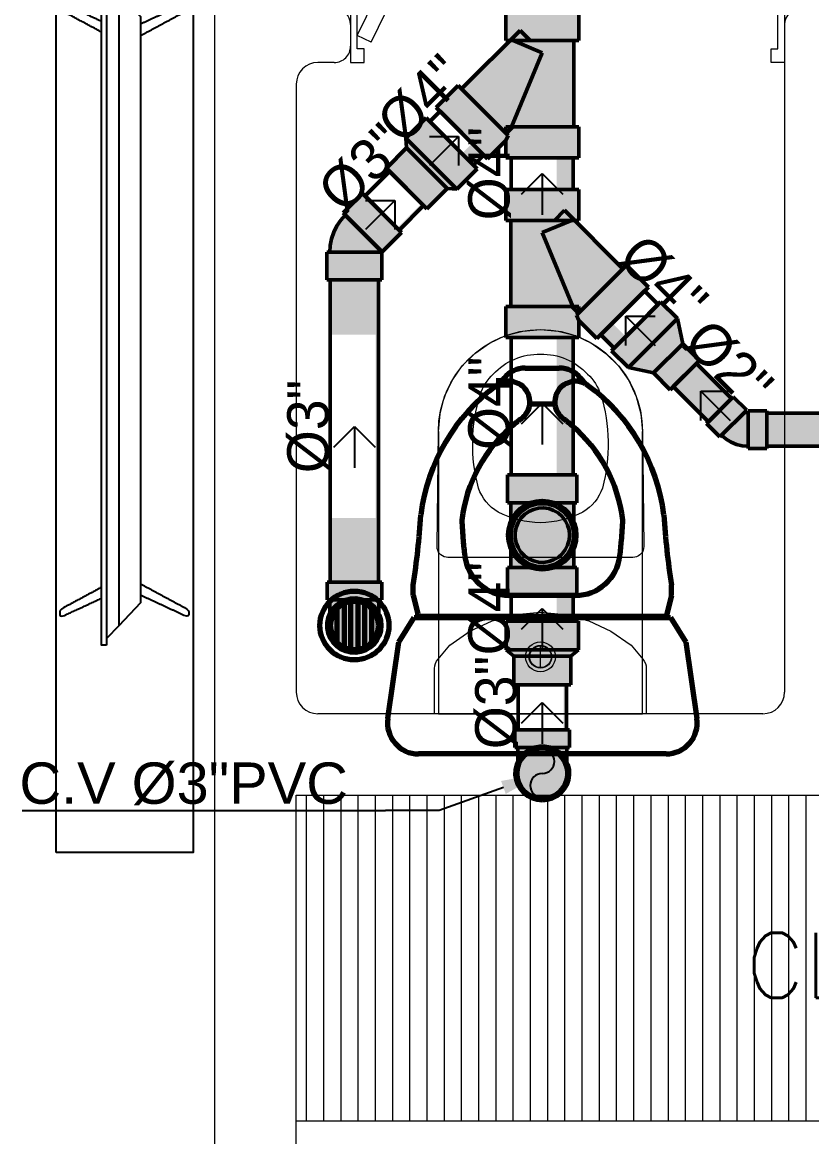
# Model space of a CAD drawing. Header units: metres. Extents: x -232 to 581, y 30 to 789.
# Drawn here: x 102.811 to 104.266, y 396.752 to 398.806 of the extents above; entities that cross this region are included whole.
import ezdxf

# ---------------------------------------------------------------- set-up
doc = ezdxf.new("R2010")
doc.units = ezdxf.units.M
for name, color, linetype, lineweight in [('A-DOOR', 35, 'Continuous', 5), ('A-WALL', 250, 'Continuous', 20), ('baños', 140, 'Continuous', 0), ('closets', 253, 'Continuous', 0), ('P-Fixt-Drn', 94, 'Continuous', 70), ('P-Fixt-Wcl', 94, 'Continuous', 70), ('textos', 7, 'Continuous', 0)]:
    doc.layers.add(name, color=color, linetype=linetype, lineweight=lineweight)
doc.layers.add('G-Risr-Std-Nplt', color=7, linetype='Continuous', lineweight=18, plot=False)
doc.layers.add('M-SY-PIPE-STANDARD-Drenaje Sanitario', color=7, linetype='Continuous', true_color=0x726558)
doc.layers.add('M-SY-PIPE-STANDARD-Drenaje Ventilacion', color=254, linetype='Continuous')
doc.layers.add('MOBILIARIOS', color=252, linetype='Continuous')
doc.styles.add('DS-CAST-01', font='GOTHIC.TTF', dxfattribs={"height": 3})
doc.styles.add('Schedule-Header', font='arial.ttf')
doc.styles.get("Standard").update_dxf_attribs({"font": 'arial.ttf'})

# ---------------------------------------------------------------- blocks, each defined once
blk = doc.blocks.new('A$C3685e79b')
at = {"layer": 'A-DOOR'}
for p, q in [((0.0125, 0.05), (0.3248, 0.6926)), ((0.038, 0.0376), (0.3503, 0.6802)), ((0.3248, 0.6926), (0.3503, 0.6802)), ((0.296, 0.6333), (0.2858, 0.6383)), ((0.3042, 0.6503), (0.294, 0.6552)), ((0.3297, 0.6379), (0.3399, 0.6329)), ((0.3215, 0.621), (0.3317, 0.616)), ((0.038, 0.0376), (0.0125, 0.05))]:
    blk.add_line(p, q, dxfattribs=at)
for points in [[(0, 0), (0.025, 0), (0.025, 0.025), (0.0125, 0.025), (0.0125, 0.1), (0, 0.1), (0, 0)], [(0.8, 0), (0.775, 0), (0.775, 0.025), (0.7875, 0.025), (0.7875, 0.1), (0.8, 0.1), (0.8, 0)]]:
    blk.add_lwpolyline(points, dxfattribs=at)
blk.add_arc((-0.0309, -0.0619), 0.8343, 11.1901, 62.8126, dxfattribs=at)
for points in [[(0.294, 0.6539), (0.294, 0.659), (0.289, 0.6677), (0.2802, 0.6727), (0.2702, 0.6727), (0.2614, 0.6677), (0.2564, 0.6589), (0.2564, 0.6489), (0.2614, 0.6401), (0.2702, 0.6351), (0.2803, 0.6351), (0.289, 0.6401), (0.294, 0.6489), (0.294, 0.6539)], [(0.3693, 0.6173), (0.3693, 0.6224), (0.3642, 0.6311), (0.3555, 0.6361), (0.3454, 0.6361), (0.3367, 0.6311), (0.3316, 0.6224), (0.3317, 0.6123), (0.3367, 0.6035), (0.3454, 0.5985), (0.3555, 0.5985), (0.3643, 0.6036), (0.3693, 0.6123), (0.3693, 0.6173)]]:
    blk.add_open_spline(points, degree=2, dxfattribs=at)
blk = doc.blocks.new('Caroma_ToiletSuites')
at = {"layer": 'baños'}
for p, q in [((-32.6, 705.1), (-64.3, 696.7)), ((0, 708), (-32.6, 705.1)), ((32.6, 705.1), (0, 708)), ((64.3, 696.7), (32.6, 705.1)), ((-94, 682.8), (-120.8, 664)), ((-64.3, 696.7), (-94, 682.8)), ((94, 682.8), (64.3, 696.7)), ((120.8, 664), (94, 682.8)), ((-120.8, 664), (-144, 640.8)), ((144, 640.8), (120.8, 664)), ((-144, 640.8), (-162.8, 614)), ((162.8, 614), (144, 640.8)), ((-162.8, 614), (-176.7, 584.3)), ((176.7, 584.3), (162.8, 614)), ((-176.7, 584.3), (-185.1, 552.6)), ((185.1, 552.6), (176.7, 584.3)), ((-185.1, 552.6), (-188, 520)), ((188, 520), (185.1, 552.6)), ((-188, 520), (-190.5, 308)), ((-188, 0), (-188, 520)), ((188, 520), (188, 0)), ((190.5, 308), (188, 520)), ((-190.5, 308), (-190.2, 304.5)), ((-190.2, 304.5), (-189.3, 301.2)), ((-189.3, 301.2), (-187.8, 298)), ((-187.8, 298), (-185.8, 295.1)), ((-185.8, 295.1), (-183.4, 292.7)), ((-183.4, 292.7), (-180.5, 290.7)), ((-180.5, 290.7), (-177.3, 289.2)), ((-177.3, 289.2), (-174, 288.3)), ((-174, 288.3), (-170.5, 288)), ((-170.5, 288), (170.5, 288)), ((170.5, 288), (174, 288.3)), ((174, 288.3), (177.3, 289.2)), ((177.3, 289.2), (180.5, 290.7)), ((180.5, 290.7), (183.4, 292.7)), ((183.4, 292.7), (185.8, 295.1)), ((185.8, 295.1), (187.8, 298)), ((187.8, 298), (189.3, 301.2)), ((189.3, 301.2), (190.2, 304.5)), ((190.2, 304.5), (190.5, 308)), ((0, 187), (-45.1, 183.1)), ((45.1, 183.1), (0, 187)), ((-88.9, 171.3), (-130, 152.2)), ((-45.1, 183.1), (-88.9, 171.3)), ((88.9, 171.3), (45.1, 183.1)), ((130, 152.2), (88.9, 171.3)), ((-130, 152.2), (-167.1, 126.2)), ((167.1, 126.2), (130, 152.2)), ((-167.1, 126.2), (-188.7, 100.9)), ((0, 85), (0, 125)), ((188.7, 100.9), (167.1, 126.2)), ((-194.6, 88.2), (-195, 83.5)), ((-195, 83.5), (-195, 0)), ((-193.4, 92.7), (-194.6, 88.2)), ((-191.4, 97), (-193.4, 92.7)), ((-188.7, 100.9), (-191.4, 97)), ((191.4, 97), (188.7, 100.9)), ((193.4, 92.7), (191.4, 97)), ((194.6, 88.2), (193.4, 92.7)), ((195, 83.5), (194.6, 88.2)), ((195, 0), (195, 83.5)), ((-195, 0), (195, 0)), ((188, 0), (-188, 0))]:
    blk.add_line(p, q, dxfattribs=at)
for centre, radius, start, end in [((0, 520), 188, 0, 180), ((-2.7, 547.4), 115.2, 88.6565, 137.0404), ((2.7, 547.4), 115.2, 42.9609, 91.3415), ((-18.8, 556.1), 97.6, 134.3372, 160.9897), ((18.8, 556.1), 97.6, 19.01, 45.6643), ((183, 496.7), 307.9, 162.7713, 195.2143), ((-183, 496.7), 307.9, 344.7852, 17.2286), ((-36.1, 442.4), 82.4, 198.763, 239.3582), ((36.1, 442.4), 82.4, 300.6412, 341.2351), ((2.9, 529.9), 177.9, 242.916, 269.0659), ((-2.9, 529.9), 177.9, 270.9339, 297.0836), ((0, 105), 27.5, 0, 180), ((0, 105), 21, 0, 180), ((0, 105), 20, 0, 180), ((0, 105), 27.5, 180, 0), ((0, 105), 21, 180, 0), ((0, 105), 20, 180, 0)]:
    blk.add_arc(centre, radius, start, end, dxfattribs=at)
blk = doc.blocks.new('A$C58f5b6b7')
at = {"layer": 'MOBILIARIOS'}
for points in [[(0, 0.2526), (2, 0.2526), (2, 0), (0, 0)], [(0.382, 0.1596), (0.382, 0.1691), (1.618, 0.1691), (1.618, 0.1596)]]:
    blk.add_lwpolyline(points, close=True, dxfattribs=at)
for points in [[(1.6059, 0.1595), (1.5823, 0.1372), (1, 0.1372), (0.4177, 0.1372), (0.3941, 0.1595)], [(1.5823, 0.1372), (1.54, 0.0973), (0.46, 0.0973), (0.4177, 0.1372)]]:
    blk.add_lwpolyline(points, dxfattribs=at)
for points, degree in [([(0.4512, 0.2382, -0.0047), (0.4469, 0.2461, -0.0047), (0.4415, 0.2461, -0.0047), (0.4325, 0.2461, -0.0047), (0.4368, 0.237, -0.0047)], 3), ([(0.4368, 0.237, -0.0047), (0.4526, 0.2031, -0.0047), (0.4683, 0.1691, -0.0047)], 2), ([(0.4885, 0.1691, -0.0047), (0.4698, 0.2037, -0.0047), (0.4512, 0.2382, -0.0047)], 2), ([(1.5115, 0.1691, -0.0047), (1.5302, 0.2037, -0.0047), (1.5488, 0.2382, -0.0047)], 2), ([(1.5632, 0.237, -0.0047), (1.5474, 0.2031, -0.0047), (1.5317, 0.1691, -0.0047)], 2), ([(1.5488, 0.2382, -0.0047), (1.5531, 0.2461, -0.0047), (1.5585, 0.2461, -0.0047), (1.5675, 0.2461, -0.0047), (1.5632, 0.237, -0.0047)], 3), ([(0.4368, 0.0172, -0.0047), (0.4554, 0.0572, -0.0047), (0.474, 0.0973, -0.0047)], 2), ([(0.4951, 0.0973, -0.0047), (0.4731, 0.0566, -0.0047), (0.4512, 0.016, -0.0047)], 2), ([(1.5049, 0.0973), (1.5269, 0.0566), (1.5488, 0.016)], 2), ([(1.5632, 0.0172), (1.5446, 0.0572), (1.526, 0.0973)], 2)]:
    blk.add_open_spline(points, degree=degree, dxfattribs=at)
for points in [[(0.4512, 0.016, -0.0047), (0.4469, 0.0081, -0.0047), (0.4415, 0.0081, -0.0047), (0.4325, 0.0081, -0.0047), (0.4368, 0.0172, -0.0047)], [(1.5488, 0.016), (1.5531, 0.0081), (1.5585, 0.0081), (1.5675, 0.0081), (1.5632, 0.0172)]]:
    blk.add_open_spline(points, degree=3, knots=[-0.08544201, -0.08544201, -0.08544201, -0.08544201, -0.04272101, 0, 0, 0, 0], dxfattribs=at)
blk = doc.blocks.new('20.03.2026 LN 09 PRIMER NIVEL ARQ')
at = {"layer": 'closets', "transparency": 33554687}
h = blk.add_hatch(dxfattribs=at)
h.set_pattern_fill('LINE', color=1, scale=0.01, angle=90)
h.set_pattern_definition([(90, (195.56849, 48.48093), (-0.03175, 2e-18), [])])
h.paths.add_polyline_path([(0.6621, -46.3932), (0.6621, -46.9932)], flags=0)
h.paths.add_polyline_path([(1.7087, -46.3932), (1.7087, -46.9932), (-0.486, -46.9932), (-0.486, -46.3932)])
at = {"layer": 'A-WALL', "color": 1}
for p, q in [((-0.636, -47.1032), (-0.636, -43.8832)), ((-0.386, -44.973), (-0.386, -45.013)), ((0.414, -44.9732), (0.414, -46.2032)), ((-0.416, -45.0432), (-0.446, -45.0432)), ((-0.486, -45.0832), (-0.486, -46.2032)), ((0.374, -46.2432), (-0.446, -46.2432)), ((-0.486, -47.1032), (-0.486, -46.3932)), ((-0.486, -46.3932), (1.714, -46.3932))]:
    blk.add_line(p, q, dxfattribs=at)
for centre, radius, start, end in [((-0.416, -44.9732), 0.03, 0.3995, 89.9991), ((0.444, -44.9732), 0.03, 90, 180), ((-0.416, -45.0132), 0.03, 270.0009, 0.3953), ((-0.446, -45.0832), 0.04, 90, 180), ((-0.446, -46.2032), 0.04, 180, 270), ((0.374, -46.2032), 0.04, 270, 0)]:
    blk.add_arc(centre, radius, start, end, dxfattribs=at)
at = {"layer": 'closets', "color": 1, "transparency": 33554687}
blk.add_line((-0.486, -46.9932), (1.7087, -46.9932), dxfattribs=at)
at = {"color": 1}
blk.add_blockref('A$C3685e79b', (-0.386, -45.0432), dxfattribs=at)
at = {"layer": 'baños', "color": 1, "xscale": -0.000999999934791, "yscale": 0.000999999934791}
blk.add_blockref('Caroma_ToiletSuites', (-0.036, -46.2432), dxfattribs=at)
at = {"layer": 'MOBILIARIOS', "color": 1, "rotation": 90}
blk.add_blockref('A$C58f5b6b7', (-0.676, -46.4987, 0.0047), dxfattribs=at)
at = {"layer": 'baños', "color": 1, "linetype": 'Continuous'}
for tag, p in [('MODELNUMBER', (-12.0611, -62.0707)), ('MATERIAL', (-12.0611, -62.0709)), ('PRODUCT', (-12.0611, -62.0708)), ('TRADENAME', (-12.0611, -62.0708))]:
    blk.add_attdef(tag, p, '', height=0.0000254, rotation=359.9999, dxfattribs=at)
at = {"layer": 'textos', "color": 1, "insert": (2.3409, -46.7666), "char_height": 0.15, "width": 3.404877, "attachment_point": 9}
blk.add_mtext('\\pxqc;{\\Fromans|c0;\\H0.8x;CLOSET\\H1.25x; }', dxfattribs=at)
blk = doc.blocks.new('_Open90')
at = {"color": 0, "linetype": 'ByBlock', "lineweight": -2}
for p, q in [((-0.5, 0.5), (0, 0)), ((0, 0), (-1, 0)), ((0, 0), (-0.5, -0.5))]:
    blk.add_line(p, q, dxfattribs=at)
blk = doc.blocks.new('Aecb_Othr_Rnd_2Line_PipeBreak_Patt_Rise')
at = {"linetype": 'ByBlock', "lineweight": -2}
blk.add_hatch(color=0, dxfattribs=at).paths.add_polyline_path([(1, 0, 0.414214), (0, 1, -1), (0, 0, 1), (0, -1, 0.414214)])
at = {"color": 0, "linetype": 'ByBlock', "lineweight": -2}
for centre, start, end in [((0, 0.5), 270, 90), ((0, -0.5), 90, 270)]:
    blk.add_arc(centre, 0.5, start, end, dxfattribs=at)
at = {"layer": 'G-Risr-Std-Nplt', "color": 0, "linetype": 'ByBlock', "lineweight": -2}
blk.add_circle((0, 0), 1, dxfattribs=at)
blk = doc.blocks.new('Aecb_Duct_Rnd_2Line_Open')
at = {"layer": 'G-Risr-Std-Nplt', "color": 0, "linetype": 'ByBlock', "lineweight": -2}
blk.add_circle((0, 0), 1, dxfattribs=at)
blk = doc.blocks.new('DR 20.03.26 LN09')
at = {"layer": 'M-SY-PIPE-STANDARD-Drenaje Sanitario', "linetype": 'Continuous', "lineweight": 50}
for points in [[(-14362.132, -2348.459), (-14363.723, -2350.05), (-14359.989, -2353.784), (-14358.663, -2352.458), (-14358.663, -2353.708), (-14353.382, -2353.708), (-14353.382, -2351.458), (-14353.741, -2351.458), (-14353.741, -2345.208), (-14353.382, -2345.208), (-14353.382, -2342.958), (-14358.663, -2342.958), (-14358.663, -2345.208), (-14358.374, -2345.208), (-14361.878, -2348.713)], [(-14365.872, -2352.994), (-14367.342, -2354.463), (-14364.403, -2357.402), (-14362.933, -2355.933), (-14362.215, -2355.988), (-14360.746, -2354.519), (-14364.458, -2350.806), (-14365.928, -2352.276)], [(-14361.011, -2354.254), (-14360.265, -2353.508), (-14361.114, -2352.659), (-14361.86, -2353.405)], [(-14353.773, -2356.003), (-14353.773, -2353.708), (-14354.973, -2353.708), (-14354.973, -2356.003)], [(-14371.661, -2360.565), (-14371.661, -2362.565), (-14367.661, -2362.565), (-14367.661, -2360.565), (-14367.879, -2360.565), (-14367.876, -2360.525), (-14367.867, -2360.486), (-14367.851, -2360.449), (-14367.83, -2360.415), (-14367.804, -2360.384), (-14367.65, -2360.539), (-14366.235, -2359.125), (-14369.064, -2356.296), (-14370.478, -2357.71), (-14370.323, -2357.865), (-14370.653, -2358.241), (-14370.93, -2358.656), (-14371.151, -2359.104), (-14371.312, -2359.577), (-14371.409, -2360.067), (-14371.442, -2360.565)], [(-14358.663, -2364.503), (-14358.663, -2366.753), (-14356.023, -2366.753), (-14353.382, -2366.753), (-14353.382, -2365.504), (-14352.056, -2366.829), (-14348.322, -2363.095), (-14349.913, -2361.504), (-14350.167, -2361.758), (-14353.671, -2358.253), (-14353.382, -2358.253), (-14353.382, -2356.003), (-14356.023, -2356.003), (-14358.663, -2356.003), (-14358.663, -2358.253), (-14358.304, -2358.253), (-14358.304, -2364.503)], [(-14366.412, -2358.948), (-14364.635, -2357.17), (-14364.777, -2357.028), (-14366.554, -2358.806)], [(-14371.411, -2384.49), (-14369.661, -2384.49), (-14367.911, -2384.49), (-14367.911, -2362.565), (-14369.661, -2362.565), (-14371.411, -2362.565), (-14371.411, -2366.553), (-14368.111, -2366.553), (-14368.111, -2379.855), (-14371.411, -2379.855)], [(-14349.214, -2365.937), (-14350.993, -2367.715), (-14349.778, -2368.931), (-14347.955, -2369.317), (-14346.74, -2370.533), (-14345.679, -2369.472), (-14344.618, -2368.411), (-14345.834, -2367.196), (-14346.22, -2365.373), (-14347.436, -2364.158)], [(-14351.78, -2366.553), (-14350.805, -2367.528), (-14349.956, -2366.679), (-14350.931, -2365.704)], [(-14353.773, -2376.713), (-14353.773, -2366.753), (-14354.973, -2366.753), (-14354.973, -2376.713)], [(-14345.679, -2369.472), (-14346.519, -2370.312), (-14343.971, -2372.86), (-14343.131, -2372.02), (-14342.291, -2371.18), (-14344.839, -2368.632)], [(-14342.159, -2371.048), (-14344.103, -2372.992), (-14343.131, -2373.965), (-14343.009, -2373.843), (-14342.686, -2374.119), (-14342.323, -2374.342), (-14341.93, -2374.505), (-14341.516, -2374.604), (-14341.092, -2374.637), (-14341.092, -2374.809), (-14339.717, -2374.809), (-14339.717, -2372.059), (-14341.092, -2372.059), (-14341.092, -2372.231), (-14341.14, -2372.227), (-14341.186, -2372.216), (-14341.231, -2372.198), (-14341.271, -2372.173), (-14341.308, -2372.142), (-14341.186, -2372.02)], [(-14339.717, -2373.434), (-14339.717, -2374.622), (-14328.943, -2374.622), (-14328.943, -2372.247), (-14339.717, -2372.247)], [(-14358.538, -2376.713), (-14358.538, -2378.744), (-14358.304, -2378.744), (-14358.304, -2380.028), (-14358.285, -2380.01), (-14358.386, -2380.228), (-14358.5, -2380.651), (-14358.538, -2381.088), (-14358.5, -2381.525), (-14358.386, -2381.949), (-14358.295, -2382.145), (-14358.304, -2382.149), (-14358.304, -2383.432), (-14358.538, -2383.432), (-14358.538, -2385.463), (-14353.507, -2385.463), (-14353.507, -2383.432), (-14353.741, -2383.432), (-14353.741, -2382.149), (-14353.75, -2382.145), (-14353.659, -2381.949), (-14353.545, -2381.525), (-14353.507, -2381.088), (-14353.545, -2380.651), (-14353.659, -2380.228), (-14353.76, -2380.01), (-14353.741, -2380.028), (-14353.741, -2378.744), (-14353.507, -2378.744), (-14353.507, -2376.713)], [(-14358.494, -2380.652), (-14358.533, -2381.088), (-14358.494, -2381.524), (-14358.381, -2381.947), (-14358.196, -2382.343), (-14357.945, -2382.702), (-14357.636, -2383.011), (-14357.278, -2383.262), (-14356.881, -2383.447), (-14356.458, -2383.56), (-14356.023, -2383.598), (-14355.587, -2383.56), (-14355.164, -2383.447), (-14354.768, -2383.262), (-14354.409, -2383.011), (-14354.1, -2382.702), (-14353.849, -2382.343), (-14353.664, -2381.947), (-14353.551, -2381.524), (-14353.513, -2381.088), (-14353.551, -2380.652), (-14353.664, -2380.23), (-14353.849, -2379.833), (-14354.1, -2379.475), (-14354.409, -2379.165), (-14354.768, -2378.914), (-14355.164, -2378.73), (-14355.587, -2378.616), (-14356.023, -2378.578), (-14356.458, -2378.616), (-14356.881, -2378.73), (-14357.278, -2378.914), (-14357.636, -2379.165), (-14357.945, -2379.475), (-14358.196, -2379.833), (-14358.381, -2380.23)], [(-14358.234, -2380.675), (-14358.273, -2381.088), (-14358.234, -2381.502), (-14358.121, -2381.901), (-14357.936, -2382.273), (-14357.685, -2382.604), (-14357.378, -2382.884), (-14357.025, -2383.102), (-14356.638, -2383.252), (-14356.23, -2383.329), (-14355.815, -2383.329), (-14355.407, -2383.252), (-14355.02, -2383.102), (-14354.667, -2382.884), (-14354.36, -2382.604), (-14354.11, -2382.273), (-14353.924, -2381.901), (-14353.811, -2381.502), (-14353.773, -2381.088), (-14353.811, -2380.675), (-14353.924, -2380.275), (-14354.11, -2379.904), (-14354.36, -2379.572), (-14354.667, -2379.293), (-14355.02, -2379.074), (-14355.407, -2378.924), (-14355.815, -2378.848), (-14356.23, -2378.848), (-14356.638, -2378.924), (-14357.025, -2379.074), (-14357.378, -2379.293), (-14357.685, -2379.572), (-14357.936, -2379.904), (-14358.121, -2380.275)], [(-14371.645, -2384.49), (-14371.645, -2385.771), (-14371.442, -2385.771), (-14371.442, -2386.772), (-14371.436, -2386.767), (-14371.565, -2387.087), (-14371.636, -2387.458), (-14371.636, -2387.835), (-14371.565, -2388.205), (-14371.424, -2388.556), (-14371.22, -2388.873), (-14370.96, -2389.146), (-14370.653, -2389.365), (-14370.31, -2389.521), (-14369.943, -2389.61), (-14369.566, -2389.628), (-14369.193, -2389.575), (-14368.836, -2389.451), (-14368.509, -2389.263), (-14368.224, -2389.016), (-14367.991, -2388.719), (-14367.818, -2388.384), (-14367.712, -2388.022), (-14367.676, -2387.646), (-14367.712, -2387.271), (-14367.818, -2386.909), (-14367.897, -2386.756), (-14367.879, -2386.772), (-14367.879, -2385.771), (-14367.676, -2385.771), (-14367.676, -2384.49)], [(-14371.651, -2387.456), (-14371.651, -2387.836), (-14371.58, -2388.21), (-14371.438, -2388.563), (-14371.233, -2388.883), (-14370.97, -2389.158), (-14370.661, -2389.378), (-14370.315, -2389.536), (-14369.945, -2389.626), (-14369.565, -2389.644), (-14369.189, -2389.59), (-14368.83, -2389.465), (-14368.5, -2389.275), (-14368.213, -2389.026), (-14367.978, -2388.728), (-14367.804, -2388.39), (-14367.697, -2388.025), (-14367.661, -2387.646), (-14367.697, -2387.268), (-14367.804, -2386.903), (-14367.978, -2386.565), (-14368.213, -2386.266), (-14368.5, -2386.017), (-14368.83, -2385.827), (-14369.189, -2385.703), (-14369.565, -2385.648), (-14369.945, -2385.667), (-14370.315, -2385.756), (-14370.661, -2385.914), (-14370.97, -2386.135), (-14371.233, -2386.41), (-14371.438, -2386.73), (-14371.58, -2387.083)], [(-14371.403, -2387.48), (-14371.403, -2387.813), (-14371.34, -2388.139), (-14371.216, -2388.448), (-14371.036, -2388.728), (-14370.807, -2388.969), (-14370.536, -2389.162), (-14370.233, -2389.3), (-14369.91, -2389.378), (-14369.577, -2389.394), (-14369.248, -2389.347), (-14368.934, -2389.238), (-14368.645, -2389.072), (-14368.394, -2388.854), (-14368.188, -2388.592), (-14368.036, -2388.297), (-14367.942, -2387.977), (-14367.911, -2387.646), (-14367.942, -2387.315), (-14368.036, -2386.996), (-14368.188, -2386.7), (-14368.394, -2386.439), (-14368.645, -2386.221), (-14368.934, -2386.054), (-14369.248, -2385.946), (-14369.577, -2385.898), (-14369.91, -2385.914), (-14370.233, -2385.992), (-14370.536, -2386.131), (-14370.807, -2386.324), (-14371.036, -2386.564), (-14371.216, -2386.844), (-14371.34, -2387.153)]]:
    blk.add_hatch(color=251, dxfattribs=at).paths.add_polyline_path(points, flags=0)
at = {"layer": 'M-SY-PIPE-STANDARD-Drenaje Ventilacion', "linetype": 'Continuous', "lineweight": 50}
for points in [[(-14353.773, -2387.334), (-14353.773, -2385.463), (-14354.973, -2385.463), (-14354.973, -2387.334)], [(-14358.648, -2387.334), (-14358.648, -2389.412), (-14358.101, -2389.88), (-14358.101, -2391.959), (-14353.944, -2391.959), (-14353.944, -2389.88), (-14353.398, -2389.412), (-14353.398, -2387.334)], [(-14354.273, -2395.222), (-14354.273, -2391.959), (-14354.473, -2391.959), (-14354.473, -2395.222)], [(-14358.007, -2395.222), (-14358.007, -2396.504), (-14357.804, -2396.504), (-14357.804, -2397.504), (-14357.789, -2397.491), (-14357.898, -2397.73), (-14357.987, -2398.096), (-14358.005, -2398.473), (-14357.951, -2398.847), (-14357.828, -2399.203), (-14357.639, -2399.53), (-14357.392, -2399.815), (-14357.095, -2400.048), (-14356.76, -2400.221), (-14356.398, -2400.327), (-14356.023, -2400.363), (-14355.647, -2400.327), (-14355.285, -2400.221), (-14354.95, -2400.048), (-14354.653, -2399.815), (-14354.406, -2399.53), (-14354.217, -2399.203), (-14354.094, -2398.847), (-14354.04, -2398.473), (-14354.058, -2398.096), (-14354.147, -2397.73), (-14354.256, -2397.491), (-14354.241, -2397.504), (-14354.241, -2396.504), (-14354.038, -2396.504), (-14354.038, -2395.222)], [(-14357.765, -2398.212), (-14357.765, -2398.545), (-14357.702, -2398.872), (-14357.578, -2399.181), (-14357.398, -2399.461), (-14357.169, -2399.701), (-14356.898, -2399.894), (-14356.595, -2400.033), (-14356.272, -2400.111), (-14355.939, -2400.127), (-14355.61, -2400.079), (-14355.296, -2399.971), (-14355.007, -2399.804), (-14354.756, -2399.586), (-14354.55, -2399.325), (-14354.398, -2399.029), (-14354.304, -2398.71), (-14354.273, -2398.379), (-14354.304, -2398.048), (-14354.398, -2397.728), (-14354.55, -2397.433), (-14354.756, -2397.171), (-14355.007, -2396.953), (-14355.296, -2396.787), (-14355.61, -2396.678), (-14355.939, -2396.631), (-14356.272, -2396.647), (-14356.595, -2396.725), (-14356.898, -2396.863), (-14357.169, -2397.056), (-14357.398, -2397.297), (-14357.578, -2397.577), (-14357.702, -2397.886)]]:
    blk.add_hatch(color=254, dxfattribs=at).paths.add_polyline_path(points, flags=0)
at = {"layer": 'M-SY-PIPE-STANDARD-Drenaje Sanitario', "color": 251, "linetype": 'Continuous', "lineweight": 50}
for points in [[(-14358.663, -2342.958), (-14358.663, -2345.208)], [(-14353.382, -2342.958), (-14353.382, -2345.208)], [(-14361.878, -2348.713), (-14357.636, -2344.47)], [(-14357.636, -2344.47), (-14356.898, -2345.208)], [(-14358.663, -2345.208), (-14353.382, -2345.208)], [(-14356.898, -2345.208), (-14358.135, -2345.208)], [(-14358.135, -2345.208), (-14356.023, -2346.083)], [(-14353.741, -2345.208), (-14356.898, -2345.208)], [(-14353.741, -2351.458), (-14353.741, -2345.208)], [(-14356.023, -2346.083), (-14358.249, -2351.458)], [(-14362.132, -2348.459), (-14363.723, -2350.05)], [(-14358.508, -2352.083), (-14362.132, -2348.459)], [(-14358.652, -2351.939), (-14361.878, -2348.713)], [(-14363.447, -2350.326), (-14364.193, -2351.072)], [(-14363.723, -2350.05), (-14359.989, -2353.784)], [(-14360.265, -2353.508), (-14363.447, -2350.326)], [(-14364.458, -2350.806), (-14365.928, -2352.276)], [(-14360.746, -2354.519), (-14364.458, -2350.806)], [(-14364.193, -2351.072), (-14361.011, -2354.254)], [(-14353.382, -2351.458), (-14358.663, -2351.458)], [(-14358.663, -2351.458), (-14358.663, -2351.928)], [(-14358.171, -2351.458), (-14358.652, -2351.939)], [(-14358.249, -2351.458), (-14358.171, -2351.458), (-14358.171, -2351.458)], [(-14358.249, -2351.458), (-14358.171, -2351.458)], [(-14353.741, -2351.458), (-14358.171, -2351.458)], [(-14353.382, -2351.458), (-14353.382, -2353.708)], [(-14365.872, -2352.994), (-14365.928, -2352.276)], [(-14365.928, -2352.276), (-14362.215, -2355.988)], [(-14365.928, -2352.276), (-14362.215, -2355.988)], [(-14358.663, -2352.458), (-14358.508, -2352.083)], [(-14365.872, -2352.994), (-14367.342, -2354.463)], [(-14362.933, -2355.933), (-14365.872, -2352.994)], [(-14362.933, -2355.933), (-14365.872, -2352.994)], [(-14358.663, -2352.458), (-14359.989, -2353.784)], [(-14358.663, -2352.458), (-14358.663, -2353.708)], [(-14361.011, -2354.254), (-14360.265, -2353.508)], [(-14358.663, -2353.708), (-14353.382, -2353.708)], [(-14353.773, -2353.708), (-14358.273, -2353.708)], [(-14358.273, -2353.708), (-14358.273, -2356.003)], [(-14353.773, -2356.003), (-14353.773, -2353.708)], [(-14367.11, -2354.696), (-14368.887, -2356.473)], [(-14367.342, -2354.463), (-14364.403, -2357.402)], [(-14364.635, -2357.17), (-14367.11, -2354.696)], [(-14360.746, -2354.519), (-14362.215, -2355.988)], [(-14370.478, -2357.71), (-14369.064, -2356.296)], [(-14366.235, -2359.125), (-14369.064, -2356.296)], [(-14362.933, -2355.933), (-14364.403, -2357.402)], [(-14362.215, -2355.988), (-14362.933, -2355.933)], [(-14356.023, -2356.003), (-14358.663, -2356.003)], [(-14358.663, -2356.003), (-14358.663, -2358.253)], [(-14358.273, -2356.003), (-14353.773, -2356.003)], [(-14353.382, -2356.003), (-14356.023, -2356.003)], [(-14353.382, -2356.003), (-14353.382, -2358.253)], [(-14368.887, -2356.473), (-14366.412, -2358.948)], [(-14371.442, -2360.565), (-14371.409, -2360.067), (-14371.312, -2359.577), (-14371.151, -2359.104), (-14370.93, -2358.656), (-14370.653, -2358.241), (-14370.323, -2357.865)], [(-14370.478, -2357.71), (-14367.65, -2360.539)], [(-14370.323, -2357.865), (-14367.804, -2360.384)], [(-14366.412, -2358.948), (-14364.635, -2357.17)], [(-14355.148, -2358.253), (-14354.409, -2357.515)], [(-14354.409, -2357.515), (-14350.167, -2361.758)], [(-14358.663, -2358.253), (-14356.023, -2358.253)], [(-14358.304, -2358.253), (-14358.304, -2364.503)], [(-14358.304, -2358.253), (-14355.148, -2358.253)], [(-14356.023, -2358.253), (-14353.382, -2358.253)], [(-14356.023, -2359.128), (-14353.91, -2358.253)], [(-14353.91, -2358.253), (-14355.148, -2358.253)], [(-14367.65, -2360.539), (-14366.235, -2359.125)], [(-14353.796, -2364.503), (-14356.023, -2359.128)], [(-14367.804, -2360.384), (-14367.83, -2360.415), (-14367.851, -2360.449), (-14367.867, -2360.486), (-14367.876, -2360.525), (-14367.879, -2360.565)], [(-14367.661, -2360.565), (-14371.661, -2360.565)], [(-14371.661, -2362.565), (-14371.661, -2360.565)], [(-14367.879, -2360.565), (-14371.442, -2360.565)], [(-14367.661, -2362.565), (-14367.661, -2360.565)], [(-14349.913, -2361.504), (-14353.537, -2365.128)], [(-14350.167, -2361.758), (-14353.393, -2364.984)], [(-14349.913, -2361.504), (-14348.322, -2363.095)], [(-14371.661, -2362.565), (-14367.661, -2362.565)], [(-14367.911, -2362.565), (-14371.411, -2362.565)], [(-14371.411, -2362.565), (-14371.411, -2384.49)], [(-14367.911, -2384.49), (-14367.911, -2362.565)], [(-14352.056, -2366.829), (-14348.322, -2363.095)], [(-14348.598, -2363.371), (-14351.78, -2366.553)], [(-14347.623, -2364.346), (-14348.598, -2363.371)], [(-14350.805, -2367.528), (-14347.623, -2364.346)], [(-14347.436, -2364.158), (-14349.214, -2365.937)], [(-14347.436, -2364.158), (-14346.22, -2365.373)], [(-14358.663, -2364.503), (-14358.663, -2366.753)], [(-14356.023, -2364.503), (-14358.663, -2364.503)], [(-14358.304, -2364.503), (-14353.874, -2364.503)], [(-14353.382, -2364.503), (-14356.023, -2364.503)], [(-14353.393, -2364.984), (-14353.874, -2364.503)], [(-14353.874, -2364.503), (-14353.874, -2364.503), (-14353.796, -2364.503)], [(-14353.874, -2364.503), (-14353.796, -2364.503)], [(-14353.537, -2365.128), (-14353.382, -2365.504)], [(-14353.382, -2364.503), (-14353.382, -2364.973)], [(-14353.382, -2365.504), (-14352.056, -2366.829)], [(-14353.382, -2365.504), (-14353.382, -2366.753)], [(-14349.214, -2365.937), (-14350.993, -2367.715)], [(-14349.778, -2368.931), (-14346.22, -2365.373)], [(-14347.999, -2367.152), (-14346.22, -2365.373)], [(-14346.22, -2365.373), (-14345.834, -2367.196)], [(-14358.663, -2366.753), (-14356.023, -2366.753)], [(-14353.773, -2366.753), (-14358.273, -2366.753)], [(-14358.273, -2366.753), (-14358.273, -2376.713)], [(-14356.023, -2366.753), (-14353.382, -2366.753)], [(-14353.773, -2376.713), (-14353.773, -2366.753)], [(-14351.78, -2366.553), (-14350.805, -2367.528)], [(-14349.778, -2368.931), (-14347.999, -2367.152)], [(-14345.834, -2367.196), (-14347.955, -2369.317)], [(-14345.834, -2367.196), (-14346.894, -2368.257)], [(-14345.834, -2367.196), (-14344.618, -2368.411)], [(-14350.993, -2367.715), (-14349.778, -2368.931)], [(-14346.894, -2368.257), (-14347.955, -2369.317)], [(-14345.679, -2369.472), (-14344.618, -2368.411)], [(-14347.955, -2369.317), (-14349.778, -2368.931)], [(-14344.839, -2368.632), (-14346.519, -2370.312)], [(-14342.291, -2371.18), (-14344.839, -2368.632)], [(-14347.955, -2369.317), (-14346.74, -2370.533)], [(-14346.74, -2370.533), (-14345.679, -2369.472)], [(-14346.519, -2370.312), (-14343.971, -2372.86)], [(-14342.159, -2371.048), (-14344.103, -2372.992)], [(-14343.971, -2372.86), (-14342.291, -2371.18)], [(-14341.186, -2372.02), (-14342.159, -2371.048)], [(-14343.131, -2373.965), (-14341.186, -2372.02)], [(-14343.009, -2373.843), (-14341.308, -2372.142)], [(-14341.308, -2372.142), (-14341.262, -2372.18), (-14341.209, -2372.208), (-14341.151, -2372.225), (-14341.092, -2372.231)], [(-14341.092, -2372.059), (-14341.092, -2374.809)], [(-14339.717, -2372.059), (-14341.092, -2372.059)], [(-14341.092, -2372.231), (-14341.092, -2374.637)], [(-14339.717, -2374.809), (-14339.717, -2372.059)], [(-14304.868, -2372.247), (-14339.717, -2372.247)], [(-14339.717, -2372.247), (-14339.717, -2374.622)], [(-14343.131, -2373.965), (-14344.103, -2372.992)], [(-14341.092, -2374.637), (-14341.516, -2374.604), (-14341.93, -2374.505), (-14342.323, -2374.342), (-14342.686, -2374.119), (-14343.009, -2373.843)], [(-14339.717, -2374.809), (-14341.092, -2374.809)], [(-14339.717, -2374.622), (-14304.868, -2374.622)], [(-14353.507, -2376.713), (-14358.538, -2376.713)], [(-14358.538, -2376.713), (-14358.538, -2378.744)], [(-14358.273, -2376.713), (-14353.773, -2376.713)], [(-14353.507, -2376.713), (-14353.507, -2378.744)], [(-14356.023, -2383.604), (-14355.586, -2383.566), (-14355.162, -2383.452), (-14354.765, -2383.267), (-14354.406, -2383.015), (-14354.095, -2382.705), (-14353.844, -2382.346), (-14353.659, -2381.949), (-14353.545, -2381.525), (-14353.507, -2381.088), (-14353.545, -2380.651), (-14353.659, -2380.228), (-14353.844, -2379.83), (-14354.095, -2379.471), (-14354.406, -2379.161), (-14354.765, -2378.91), (-14355.162, -2378.724), (-14355.586, -2378.611), (-14356.023, -2378.573), (-14356.459, -2378.611), (-14356.883, -2378.724), (-14357.28, -2378.91), (-14357.64, -2379.161), (-14357.95, -2379.471), (-14358.201, -2379.83), (-14358.386, -2380.228), (-14358.5, -2380.651), (-14358.538, -2381.088), (-14358.5, -2381.525), (-14358.386, -2381.949), (-14358.201, -2382.346), (-14357.95, -2382.705), (-14357.64, -2383.015), (-14357.28, -2383.267), (-14356.883, -2383.452), (-14356.459, -2383.566), (-14356.023, -2383.604)], [(-14358.538, -2378.744), (-14356.936, -2378.744)], [(-14353.513, -2381.088), (-14353.551, -2381.524), (-14353.664, -2381.947), (-14353.849, -2382.343), (-14354.1, -2382.702), (-14354.409, -2383.011), (-14354.768, -2383.262), (-14355.164, -2383.447), (-14355.587, -2383.56), (-14356.023, -2383.598), (-14356.458, -2383.56), (-14356.881, -2383.447), (-14357.278, -2383.262), (-14357.636, -2383.011), (-14357.945, -2382.702), (-14358.196, -2382.343), (-14358.381, -2381.947), (-14358.494, -2381.524), (-14358.533, -2381.088), (-14358.494, -2380.652), (-14358.381, -2380.23), (-14358.196, -2379.833), (-14357.945, -2379.475), (-14357.636, -2379.165), (-14357.278, -2378.914), (-14356.881, -2378.73), (-14356.458, -2378.616), (-14356.023, -2378.578), (-14355.587, -2378.616), (-14355.164, -2378.73), (-14354.768, -2378.914), (-14354.409, -2379.165), (-14354.1, -2379.475), (-14353.849, -2379.833), (-14353.664, -2380.23), (-14353.551, -2380.652), (-14353.513, -2381.088)], [(-14353.513, -2381.088), (-14353.551, -2380.652), (-14353.664, -2380.23), (-14353.849, -2379.833), (-14354.1, -2379.475), (-14354.409, -2379.165), (-14354.768, -2378.914), (-14355.164, -2378.73), (-14355.587, -2378.616), (-14356.023, -2378.578), (-14356.458, -2378.616), (-14356.881, -2378.73), (-14357.278, -2378.914), (-14357.636, -2379.165), (-14357.945, -2379.475), (-14358.196, -2379.833), (-14358.381, -2380.23), (-14358.494, -2380.652), (-14358.533, -2381.088), (-14358.494, -2381.524), (-14358.381, -2381.947), (-14358.196, -2382.343), (-14357.945, -2382.702), (-14357.636, -2383.011), (-14357.278, -2383.262), (-14356.881, -2383.447), (-14356.458, -2383.56), (-14356.023, -2383.598), (-14355.587, -2383.56), (-14355.164, -2383.447), (-14354.768, -2383.262), (-14354.409, -2383.011), (-14354.1, -2382.702), (-14353.849, -2382.343), (-14353.664, -2381.947), (-14353.551, -2381.524), (-14353.513, -2381.088)], [(-14353.741, -2378.744), (-14358.304, -2378.744)], [(-14358.304, -2383.432), (-14358.304, -2378.744)], [(-14356.023, -2383.369), (-14355.603, -2383.331), (-14355.198, -2383.215), (-14354.822, -2383.028), (-14354.486, -2382.774), (-14354.202, -2382.463), (-14353.98, -2382.105), (-14353.828, -2381.712), (-14353.751, -2381.299), (-14353.751, -2380.878), (-14353.828, -2380.464), (-14353.98, -2380.071), (-14354.202, -2379.713), (-14354.486, -2379.402), (-14354.822, -2379.149), (-14355.198, -2378.961), (-14355.603, -2378.846), (-14356.023, -2378.807), (-14356.442, -2378.846), (-14356.847, -2378.961), (-14357.223, -2379.149), (-14357.559, -2379.402), (-14357.843, -2379.713), (-14358.065, -2380.071), (-14358.217, -2380.464), (-14358.294, -2380.878), (-14358.294, -2381.299), (-14358.217, -2381.712), (-14358.065, -2382.105), (-14357.843, -2382.463), (-14357.559, -2382.774), (-14357.223, -2383.028), (-14356.847, -2383.215), (-14356.442, -2383.331), (-14356.023, -2383.369)], [(-14355.109, -2378.744), (-14353.507, -2378.744)], [(-14353.741, -2383.432), (-14353.741, -2378.744)], [(-14354.045, -2381.088), (-14354.08, -2380.714), (-14354.186, -2380.353), (-14354.359, -2380.019), (-14354.591, -2379.723), (-14354.875, -2379.477), (-14355.201, -2379.289), (-14355.556, -2379.166), (-14355.928, -2379.112), (-14356.304, -2379.13), (-14356.669, -2379.219), (-14357.012, -2379.375), (-14357.318, -2379.593), (-14357.577, -2379.865), (-14357.781, -2380.182), (-14357.92, -2380.531), (-14357.992, -2380.9), (-14357.992, -2381.276), (-14357.92, -2381.645), (-14357.781, -2381.995), (-14357.577, -2382.311), (-14357.318, -2382.583), (-14357.012, -2382.801), (-14356.669, -2382.957), (-14356.304, -2383.046), (-14355.928, -2383.064), (-14355.556, -2383.01), (-14355.201, -2382.887), (-14354.875, -2382.699), (-14354.591, -2382.453), (-14354.359, -2382.158), (-14354.186, -2381.823), (-14354.08, -2381.463), (-14354.045, -2381.088)], [(-14354.045, -2381.088), (-14354.08, -2380.714), (-14354.186, -2380.353), (-14354.359, -2380.019), (-14354.591, -2379.723), (-14354.875, -2379.477), (-14355.201, -2379.289), (-14355.556, -2379.166), (-14355.928, -2379.112), (-14356.304, -2379.13), (-14356.669, -2379.219), (-14357.012, -2379.375), (-14357.318, -2379.593), (-14357.577, -2379.865), (-14357.781, -2380.182), (-14357.92, -2380.531), (-14357.992, -2380.9), (-14357.992, -2381.276), (-14357.92, -2381.645), (-14357.781, -2381.995), (-14357.577, -2382.311), (-14357.318, -2382.583), (-14357.012, -2382.801), (-14356.669, -2382.957), (-14356.304, -2383.046), (-14355.928, -2383.064), (-14355.556, -2383.01), (-14355.201, -2382.887), (-14354.875, -2382.699), (-14354.591, -2382.453), (-14354.359, -2382.158), (-14354.186, -2381.823), (-14354.08, -2381.463), (-14354.045, -2381.088)], [(-14356.936, -2383.432), (-14358.538, -2383.432)], [(-14358.538, -2383.432), (-14358.538, -2385.463)], [(-14358.304, -2383.432), (-14353.741, -2383.432)], [(-14353.507, -2383.432), (-14355.109, -2383.432)], [(-14353.507, -2383.432), (-14353.507, -2385.463)], [(-14367.676, -2384.49), (-14371.645, -2384.49)], [(-14371.645, -2385.771), (-14371.645, -2384.49)], [(-14371.411, -2384.49), (-14367.911, -2384.49)], [(-14367.676, -2385.771), (-14367.676, -2384.49)], [(-14358.538, -2385.463), (-14353.507, -2385.463)], [(-14367.661, -2387.646), (-14367.697, -2388.025), (-14367.804, -2388.39), (-14367.978, -2388.728), (-14368.213, -2389.026), (-14368.5, -2389.275), (-14368.83, -2389.465), (-14369.189, -2389.59), (-14369.565, -2389.644), (-14369.945, -2389.626), (-14370.315, -2389.536), (-14370.661, -2389.378), (-14370.97, -2389.158), (-14371.233, -2388.883), (-14371.438, -2388.563), (-14371.58, -2388.21), (-14371.651, -2387.836), (-14371.651, -2387.456), (-14371.58, -2387.083), (-14371.438, -2386.73), (-14371.233, -2386.41), (-14370.97, -2386.135), (-14370.661, -2385.914), (-14370.315, -2385.756), (-14369.945, -2385.667), (-14369.565, -2385.648), (-14369.189, -2385.703), (-14368.83, -2385.827), (-14368.5, -2386.017), (-14368.213, -2386.266), (-14367.978, -2386.565), (-14367.804, -2386.903), (-14367.697, -2387.268), (-14367.661, -2387.646)], [(-14371.645, -2385.771), (-14370.31, -2385.771)], [(-14367.676, -2387.646), (-14367.712, -2387.271), (-14367.818, -2386.909), (-14367.991, -2386.573), (-14368.224, -2386.277), (-14368.509, -2386.03), (-14368.836, -2385.841), (-14369.193, -2385.718), (-14369.566, -2385.664), (-14369.943, -2385.682), (-14370.31, -2385.771), (-14370.653, -2385.928), (-14370.96, -2386.147), (-14371.22, -2386.42), (-14371.424, -2386.737), (-14371.565, -2387.087), (-14371.636, -2387.458), (-14371.636, -2387.835), (-14371.565, -2388.205), (-14371.424, -2388.556), (-14371.22, -2388.873), (-14370.96, -2389.146), (-14370.653, -2389.365), (-14370.31, -2389.521), (-14369.943, -2389.61), (-14369.566, -2389.628), (-14369.193, -2389.575), (-14368.836, -2389.451), (-14368.509, -2389.263), (-14368.224, -2389.016), (-14367.991, -2388.719), (-14367.818, -2388.384), (-14367.712, -2388.022), (-14367.676, -2387.646)], [(-14367.879, -2385.771), (-14371.442, -2385.771)], [(-14371.442, -2385.771), (-14371.442, -2387.646)], [(-14367.879, -2387.646), (-14367.911, -2387.309), (-14368.007, -2386.984), (-14368.162, -2386.683), (-14368.371, -2386.417), (-14368.627, -2386.195), (-14368.921, -2386.026), (-14369.241, -2385.915), (-14369.576, -2385.867), (-14369.914, -2385.883), (-14370.243, -2385.963), (-14370.551, -2386.104), (-14370.827, -2386.3), (-14371.061, -2386.545), (-14371.244, -2386.83), (-14371.37, -2387.144), (-14371.434, -2387.477), (-14371.434, -2387.816), (-14371.37, -2388.148), (-14371.244, -2388.462), (-14371.061, -2388.747), (-14370.827, -2388.992), (-14370.551, -2389.189), (-14370.243, -2389.33), (-14369.914, -2389.409), (-14369.576, -2389.425), (-14369.241, -2389.377), (-14368.921, -2389.267), (-14368.627, -2389.097), (-14368.371, -2388.875), (-14368.162, -2388.609), (-14368.007, -2388.308), (-14367.911, -2387.983), (-14367.879, -2387.646)], [(-14369.011, -2385.771), (-14367.676, -2385.771)], [(-14367.879, -2387.646), (-14367.879, -2385.771)]]:
    blk.add_lwpolyline(points, dxfattribs=at)
at = {"layer": 'M-SY-PIPE-STANDARD-Drenaje Ventilacion', "linetype": 'ByBlock', "lineweight": -2}
for p, q in [((-14358.845, -2399.395, -115.994), (-14363.507, -2401.073, -115.994)), ((-14393.768, -2401.073, -115.994), (-14367.416, -2401.073, -115.994)), ((-14363.507, -2401.073, -115.994), (-14367.416, -2401.073, -115.994))]:
    blk.add_line(p, q, dxfattribs=at)
at = {"layer": 'M-SY-PIPE-STANDARD-Drenaje Ventilacion', "color": 254, "linetype": 'Continuous', "lineweight": 50}
for points in [[(-14353.773, -2385.463), (-14358.273, -2385.463)], [(-14358.273, -2385.463), (-14358.273, -2387.334)], [(-14353.773, -2387.334), (-14353.773, -2385.463)], [(-14353.398, -2387.334), (-14358.648, -2387.334)], [(-14358.648, -2387.334), (-14358.648, -2389.412)], [(-14358.273, -2387.334), (-14353.773, -2387.334)], [(-14353.398, -2387.334), (-14353.398, -2389.412)], [(-14353.398, -2389.412), (-14358.648, -2389.412)], [(-14358.101, -2389.88), (-14358.648, -2389.412)], [(-14358.648, -2389.412), (-14353.398, -2389.412)], [(-14353.944, -2389.88), (-14353.398, -2389.412)], [(-14358.101, -2389.88), (-14353.944, -2389.88)], [(-14353.944, -2389.88), (-14358.101, -2389.88)], [(-14358.101, -2389.88), (-14358.101, -2391.959)], [(-14353.944, -2389.88), (-14353.944, -2391.959)], [(-14358.101, -2391.959), (-14353.944, -2391.959)], [(-14357.773, -2391.959), (-14357.773, -2395.222)], [(-14354.273, -2391.959), (-14357.773, -2391.959)], [(-14354.273, -2395.222), (-14354.273, -2391.959)], [(-14354.038, -2395.222), (-14358.007, -2395.222)], [(-14358.007, -2395.222), (-14358.007, -2396.504)], [(-14357.773, -2395.222), (-14354.273, -2395.222)], [(-14354.038, -2395.222), (-14354.038, -2396.504)], [(-14358.007, -2396.504), (-14356.672, -2396.504)], [(-14356.023, -2400.363), (-14355.647, -2400.327), (-14355.285, -2400.221), (-14354.95, -2400.048), (-14354.653, -2399.815), (-14354.406, -2399.53), (-14354.217, -2399.203), (-14354.094, -2398.847), (-14354.04, -2398.473), (-14354.058, -2398.096), (-14354.147, -2397.73), (-14354.304, -2397.387), (-14354.523, -2397.079), (-14354.796, -2396.819), (-14355.113, -2396.615), (-14355.463, -2396.475), (-14355.834, -2396.403), (-14356.211, -2396.403), (-14356.582, -2396.475), (-14356.932, -2396.615), (-14357.249, -2396.819), (-14357.522, -2397.079), (-14357.741, -2397.387), (-14357.898, -2397.73), (-14357.987, -2398.096), (-14358.005, -2398.473), (-14357.951, -2398.847), (-14357.828, -2399.203), (-14357.639, -2399.53), (-14357.392, -2399.815), (-14357.095, -2400.048), (-14356.76, -2400.221), (-14356.398, -2400.327), (-14356.023, -2400.363)], [(-14354.241, -2396.504), (-14357.804, -2396.504)], [(-14357.804, -2396.504), (-14357.804, -2398.379)], [(-14357.804, -2398.379), (-14357.772, -2398.716), (-14357.676, -2399.041), (-14357.521, -2399.342), (-14357.312, -2399.608), (-14357.056, -2399.83), (-14356.762, -2399.999), (-14356.442, -2400.11), (-14356.107, -2400.158), (-14355.769, -2400.142), (-14355.44, -2400.062), (-14355.132, -2399.921), (-14354.856, -2399.725), (-14354.622, -2399.48), (-14354.439, -2399.195), (-14354.313, -2398.881), (-14354.249, -2398.548), (-14354.249, -2398.209), (-14354.313, -2397.877), (-14354.439, -2397.563), (-14354.622, -2397.278), (-14354.856, -2397.033), (-14355.132, -2396.836), (-14355.44, -2396.695), (-14355.769, -2396.616), (-14356.107, -2396.6), (-14356.442, -2396.648), (-14356.762, -2396.758), (-14357.056, -2396.928), (-14357.312, -2397.15), (-14357.521, -2397.416), (-14357.676, -2397.717), (-14357.772, -2398.042), (-14357.804, -2398.379)], [(-14355.373, -2396.504), (-14354.038, -2396.504)], [(-14354.241, -2398.379), (-14354.241, -2396.504)]]:
    blk.add_lwpolyline(points, dxfattribs=at)
at = {"layer": 'M-SY-PIPE-STANDARD-Drenaje Ventilacion'}
blk.add_solid([(-14359.015, -2398.924, -115.994), (-14356.023, -2398.379, -115.994), (-14358.676, -2399.865, -115.994)], dxfattribs=at)
at = {"layer": 'P-Fixt-Drn', "color": 94, "linetype": 'Continuous', "lineweight": 70}
for p, q in [((-14370.411, -2386.065), (-14370.411, -2389.227)), ((-14369.911, -2389.378), (-14369.911, -2385.914)), ((-14369.411, -2385.914), (-14369.411, -2389.378)), ((-14368.911, -2389.227), (-14368.911, -2386.065)), ((-14370.911, -2388.871), (-14370.911, -2386.421)), ((-14368.411, -2386.421), (-14368.411, -2388.871))]:
    blk.add_line(p, q, dxfattribs=at)
blk.add_circle((-14369.661, -2387.646), 2.5, dxfattribs=at)
for start, end in [(115.37693, 135.58469), (115.37693, 135.58469), (98.21321, 115.37693), (81.78679, 98.21321), (81.78679, 98.21321), (64.62307, 81.78679), (44.41531, 64.62307), (44.41531, 64.62307), (135.58469, 224.41531), (315.58469, 44.41531), (224.41531, 244.62307), (224.41531, 244.62307), (244.62307, 261.78679), (261.78679, 278.21321), (261.78679, 278.21321), (278.21321, 295.37693), (295.37693, 315.58469), (295.37693, 315.58469)]:
    blk.add_arc((-14369.661, -2387.646), 1.75, start, end, dxfattribs=at)
at = {"layer": 'P-Fixt-Wcl', "color": 94, "linetype": 'Continuous', "lineweight": 70}
for p, q in [((-14357.255, -2368.963, 14.25), (-14354.79, -2368.963, 14.25)), ((-14355.107, -2371.588, 14.25), (-14356.938, -2371.588, 14.25)), ((-14365.398, -2385.463, 14.25), (-14365.398, -2384.713, 14.25)), ((-14365.398, -2385.463, 14.25), (-14365.064, -2386.798, 14.25)), ((-14356.023, -2385.463, 14.25), (-14358.429, -2385.463, 14.25)), ((-14353.616, -2385.463, 14.25), (-14356.023, -2385.463, 14.25)), ((-14346.648, -2385.463, 14.25), (-14346.981, -2386.798, 14.25)), ((-14346.648, -2385.463, 14.25), (-14346.648, -2384.713, 14.25)), ((-14366.442, -2388.845, 14.25), (-14365.328, -2387.061, 14.25)), ((-14365.328, -2387.061, 14.25), (-14365.072, -2387.061, 14.25)), ((-14365.072, -2387.061, 14.25), (-14365.064, -2386.798, 14.25)), ((-14365.072, -2387.061, 14.25), (-14346.973, -2387.061, 14.25)), ((-14365.064, -2386.798, 14.25), (-14365.023, -2386.963, 14.25)), ((-14365.023, -2386.963, 14.25), (-14347.023, -2386.963, 14.25)), ((-14346.981, -2386.798, 14.25), (-14347.023, -2386.963, 14.25)), ((-14346.981, -2386.798, 14.25), (-14346.973, -2387.061, 14.25)), ((-14346.973, -2387.061, 14.25), (-14346.718, -2387.061, 14.25)), ((-14346.718, -2387.061, 14.25), (-14345.603, -2388.845, 14.25)), ((-14367.24, -2394.393, 14.25), (-14366.442, -2388.845, 14.25)), ((-14345.603, -2388.845, 14.25), (-14344.805, -2394.393, 14.25)), ((-14347.032, -2396.963, 14.25), (-14365.013, -2396.963, 14.25))]:
    blk.add_line(p, q, dxfattribs=at)
for centre, radius, start, end in [((-14357.255, -2370.963, 14.25), 2, 90, 140.61367), ((-14354.79, -2370.963, 14.25), 2, 39.38633, 90), ((-14358.429, -2371.423, 14.25), 1.5, 117.65298, 126.14589), ((-14328.658, -2394.441, 14.25), 39, 140.61367, 141.37039), ((-14358.429, -2371.423, 14.25), 1.5, 353.67759, 117.65298), ((-14353.616, -2371.423, 14.25), 1.5, 62.34702, 186.32241), ((-14383.387, -2394.441, 14.25), 39, 38.62961, 39.38633), ((-14353.616, -2371.423, 14.25), 1.5, 53.85411, 62.34702), ((-14351.203, -2381.315, 14.25), 13.75, 126.14589, 172.93104), ((-14360.842, -2381.315, 14.25), 13.75, 7.06896, 53.85411), ((-14358.429, -2371.423, 14.25), 1.5, 306.14589, 353.67759), ((-14353.616, -2371.423, 14.25), 1.5, 186.32241, 233.85411), ((-14351.203, -2381.315, 14.25), 10.75, 130.35614, 172.93104), ((-14351.203, -2381.315, 14.25), 10.75, 126.14589, 130.35614), ((-14360.842, -2381.315, 14.25), 10.75, 49.64236, 53.85411), ((-14360.842, -2381.315, 14.25), 10.75, 7.06896, 49.64236), ((-14414.77, -2376.815, 14.25), 50, 350.91124, 356.78058), ((-14297.275, -2376.815, 14.25), 50, 183.21942, 189.08876), ((-14320.358, -2377.874, 14.25), 41.567, 182.92052, 184.96397), ((-14391.687, -2377.874, 14.25), 41.567, 355.02566, 357.07948), ((-14320.358, -2377.874, 14.25), 41.567, 184.96397, 186.50192), ((-14391.687, -2377.874, 14.25), 41.567, 353.49808, 355.02566), ((-14358.429, -2382.213, 14.25), 3.25, 186.50192, 270), ((-14353.616, -2382.213, 14.25), 3.25, 270, 353.49808), ((-14365.013, -2394.713, 14.25), 2.25, 171.82016, 270), ((-14347.032, -2394.713, 14.25), 2.25, 270.01621, 8.17984), ((-14347.032, -2394.713, 14.25), 2.25, 270, 270.01621)]:
    blk.add_arc(centre, radius, start, end, dxfattribs=at)
at = {"layer": 'M-SY-PIPE-STANDARD-Drenaje Sanitario', "color": 251, "linetype": 'Continuous', "lineweight": -3}
for p, xscale, yscale, zscale, rotation in [((-14362.095, -2352.155), 3, 3, 3, 45.00000000000269), ((-14356.023, -2354.856), 3.000000000000001, 3.000000000000001, 3.000000000000001, 90), ((-14366.736, -2356.797), 3, 3, 3, 44.9999999999784), ((-14349.95, -2365.201), 3.000000000000001, 3.000000000000001, 3.000000000000001, 134.9999999999973), ((-14344.514, -2370.637), 3, 3, 3, 134.9999999999978), ((-14356.023, -2371.522), 3.000000000000001, 3.000000000000001, 3.000000000000001, 90), ((-14369.661, -2373.204), 3.000000000000001, 3.000000000000001, 3.000000000000001, 90)]:
    blk.add_blockref('_Open90', p, dxfattribs=dict(at, xscale=xscale, yscale=yscale, zscale=zscale, rotation=rotation))
at = {"layer": 'M-SY-PIPE-STANDARD-Drenaje Sanitario', "color": 251, "linetype": 'Continuous', "lineweight": -3, "ltscale": 0.5}
for p, xscale, yscale, zscale in [((-14356.023, -2381.088), 1.978, 1.978, 1.978), ((-14369.661, -2387.646), 1.75, 1.75, 1.75)]:
    blk.add_blockref('Aecb_Duct_Rnd_2Line_Open', p, dxfattribs=dict(at, xscale=xscale, yscale=yscale, zscale=zscale))
at = {"layer": 'M-SY-PIPE-STANDARD-Drenaje Ventilacion', "color": 254, "linetype": 'Continuous', "lineweight": -3, "xscale": 3.000000000000001, "yscale": 3.000000000000001, "zscale": 3.000000000000001, "rotation": 90}
for p in [(-14356.023, -2386.42), (-14356.023, -2393.232)]:
    blk.add_blockref('_Open90', p, dxfattribs=at)
at = {"layer": 'M-SY-PIPE-STANDARD-Drenaje Ventilacion', "color": 254, "linetype": 'Continuous', "lineweight": -3, "ltscale": 0.5, "xscale": 1.75, "yscale": 1.75, "zscale": 1.75}
blk.add_blockref('Aecb_Othr_Rnd_2Line_PipeBreak_Patt_Rise', (-14356.023, -2398.379), dxfattribs=at)
at = {"layer": 'M-SY-PIPE-STANDARD-Drenaje Sanitario', "color": 251, "linetype": 'Continuous', "lineweight": -3, "char_height": 3, "attachment_point": 5, "style": 'DS-CAST-01'}
for s, insert, rotation in [('%%C4"', (-14364.796, -2349.454), 45), ('%%C3"', (-14369.084, -2354.449), 45), ('%%C4"', (-14359.843, -2354.856), 90), ('%%C4"', (-14347.249, -2362.5), 315), ('%%C2"', (-14342.52, -2368.643), 315), ('%%C4"', (-14359.843, -2371.522), 90), ('%%C3"', (-14372.981, -2373.204), 90)]:
    blk.add_mtext(s, dxfattribs=dict(at, insert=insert, rotation=rotation))
at = {"layer": 'M-SY-PIPE-STANDARD-Drenaje Ventilacion', "style": 'Schedule-Header'}
blk.add_text('C.V Ø3"PVC', height=3, dxfattribs=at).set_placement((-14393.977, -2400.583, -115.994))
at = {"layer": 'M-SY-PIPE-STANDARD-Drenaje Ventilacion', "color": 254, "linetype": 'Continuous', "lineweight": -3, "char_height": 3, "attachment_point": 5, "rotation": 90, "style": 'DS-CAST-01'}
for s, insert in [('%%C4"', (-14359.843, -2386.42)), ('%%C3"', (-14359.343, -2393.232))]:
    blk.add_mtext(s, dxfattribs=dict(at, insert=insert))

msp = doc.modelspace()

# ---------------------------------------------------------------- block references
at = {"color": 1}
msp.add_blockref('20.03.2026 LN 09 PRIMER NIVEL ARQ', (103.8018, 443.7748), dxfattribs=at)
at = {"layer": 'M-SY-PIPE-STANDARD-Drenaje Sanitario', "xscale": 0.02539304808409144, "yscale": 0.02539304808409144, "zscale": 0.02539304808409144}
msp.add_blockref('DR 20.03.26 LN09', (468.3124, 458.3238), dxfattribs=at)

doc.saveas('drawing.dxf')
